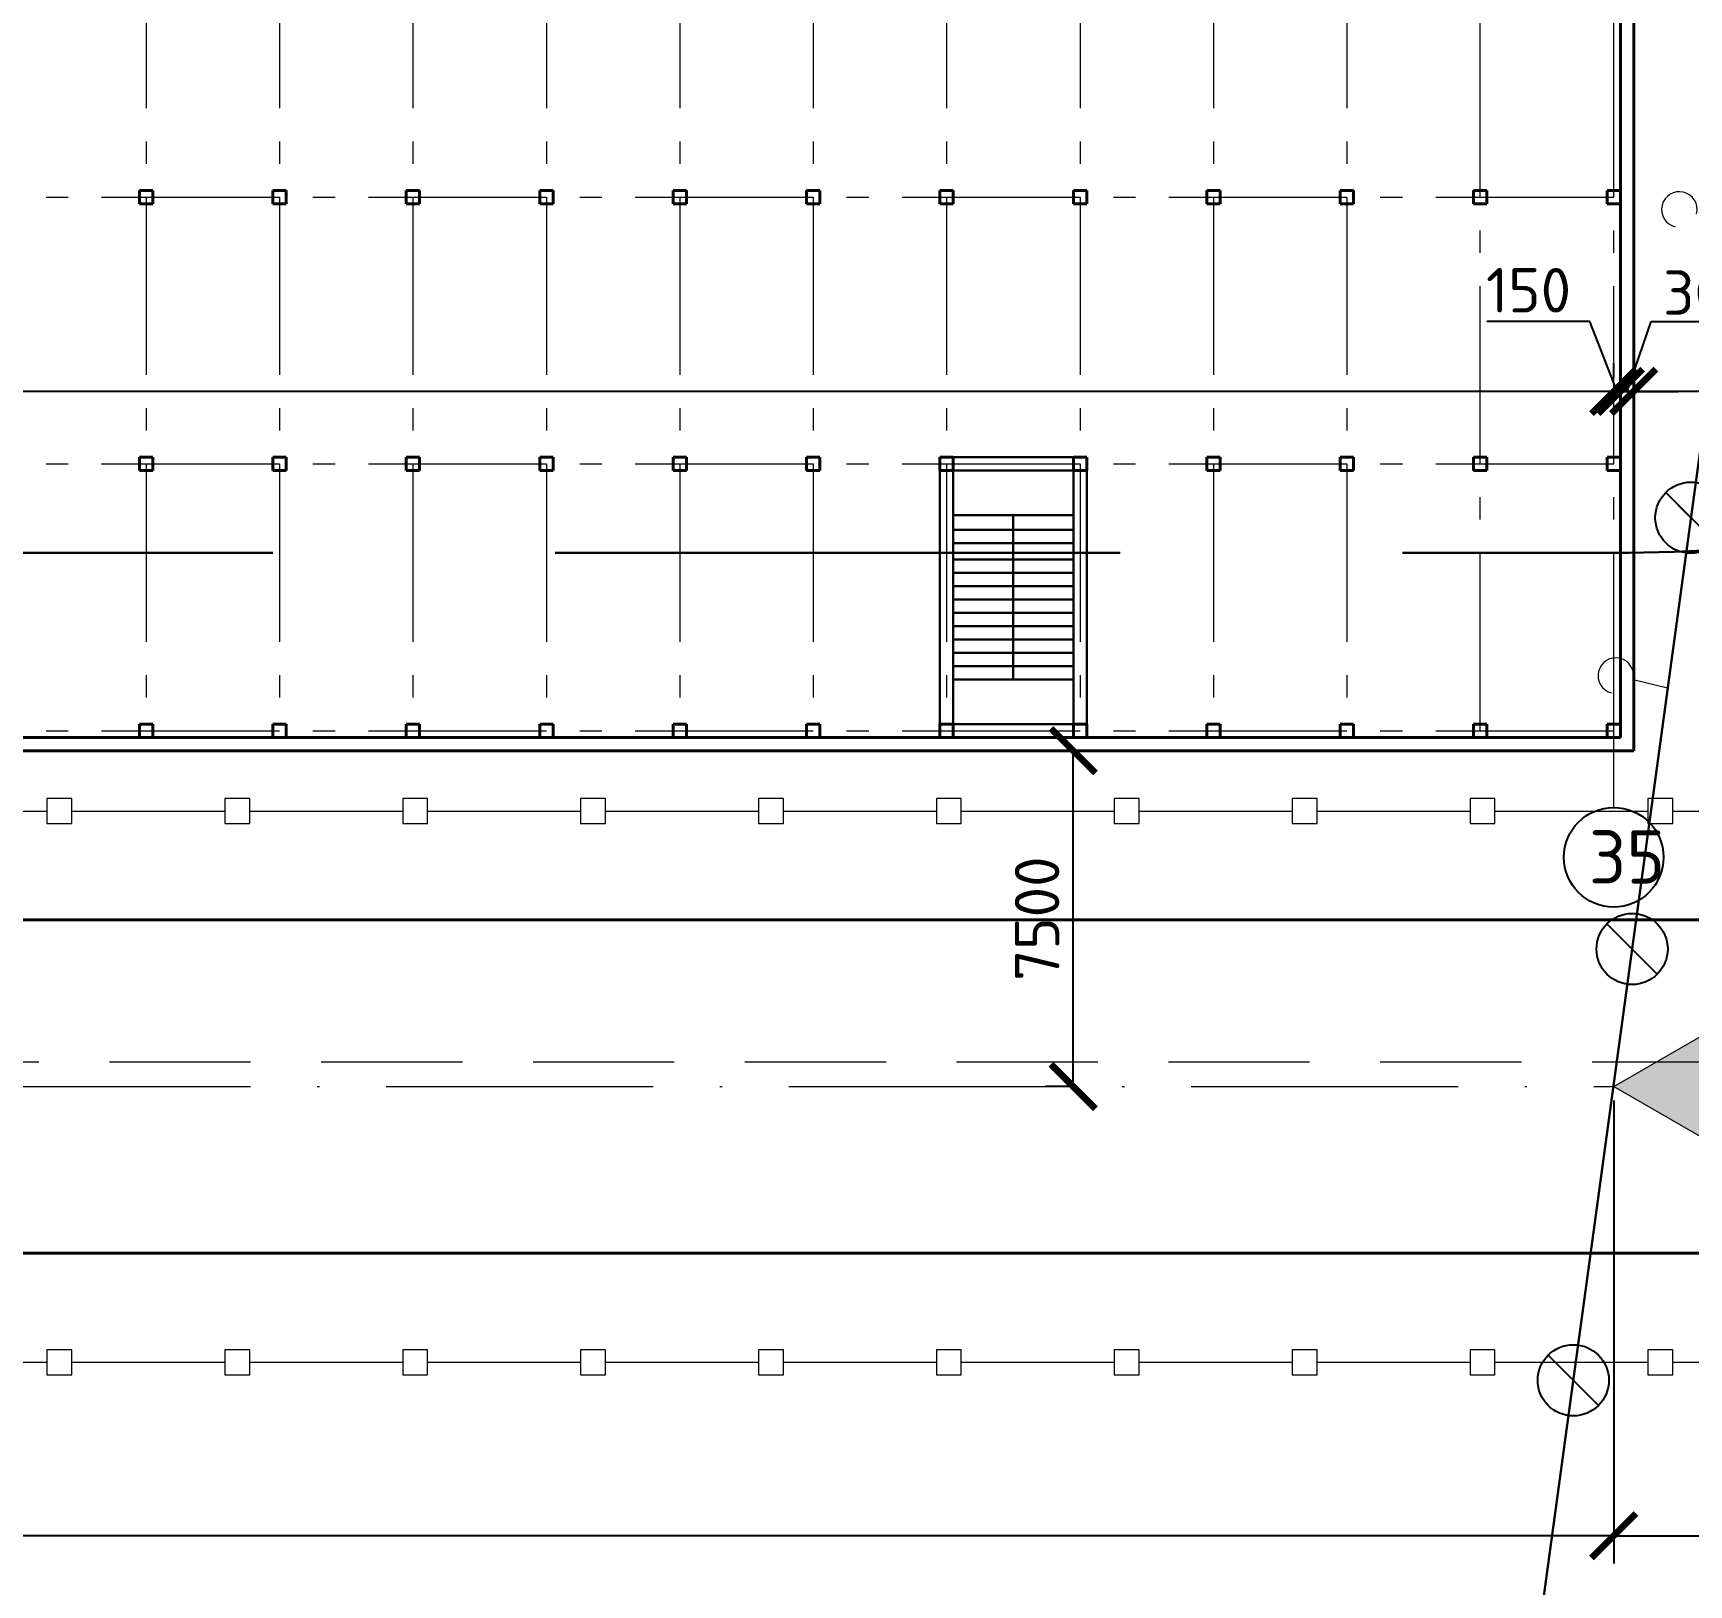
# Model space of a CAD drawing. Header units: millimetres. Extents: x -782 to 10910, y 3841 to 9763.
# Drawn here: x 2303.4 to 2377.9, y 8355 to 8424.8 of the extents above; entities that cross this region are included whole.
import ezdxf

# ---------------------------------------------------------------- set-up
doc = ezdxf.new("R2010")
doc.units = ezdxf.units.MM
for name, pattern in [('ACAD_ISO10W100', [18, 12, -3, 0, -3]), ('GOST2.303 6', [12, 8, -1.5, 1, -1.5]), ('штриховая2', [9.525, 6.35, -3.175])]:
    doc.linetypes.add(name, pattern=pattern)
doc.layers.add('1', color=7, linetype='Continuous')
doc.layers.add('Оbводка', color=1, linetype='Continuous', lineweight=90)
doc.styles.add('2.5', font='isocpeur.ttf', dxfattribs={"height": 2})
doc.styles.add('Isocpeur', font='isocpeur.ttf')
doc.dimstyles.new('М500 стройгенп', dxfattribs={"dimtxt": 2, "dimasz": 2, "dimexe": 1.25, "dimexo": 0.625, "dimtad": 1, "dimlfac": 500, "dimtxsty": '2.5', "dimblk": 'ARCHTICK', "dimcen": 2.5, "dimadec": 0, "dimazin": 0, "dimtfac": 1, "dimtmove": 0, "dimatfit": 3, "dimfxl": 1, "dimarcsym": 0})
pattern_1 = [(50, (2763.4176, 3860.6352), (4.5546167, -0.398477), [0.47625, -5.23875]), (355, (2763.4176, 3860.635), (-0.8810855, 4.776421), [0.381, -4.1910146]), (100.45144, (2763.797, 3860.602), (3.673531, 4.377944), [0.40475, -4.452256]), (46.1842, (2763.4176, 3861.905), (6.776976, -1.051058), [0.714375, -7.858125]), (96.63556, (2763.982, 3861.8176), (5.935103, 6.185653), [0.607126, -6.67839]), (351.18415, (2763.4176, 3861.905), (5.935103, 6.185653), [0.571499, -6.286493]), (21, (2764.0526, 3861.5877), (3.7903598, -2.55663), [0.47625, -5.23875]), (326, (2764.0526, 3861.5877), (1.5450507, 4.604699), [0.381, -4.191]), (71.45144, (2764.3684, 3861.3747), (5.3354105, 2.0480692), [0.40475, -4.4522484]), (37.5, (2763.4176, 3860.6352), (0.0772151, 2.11387597), [0, -4.1402, 0, -4.2545, 0, -4.206875]), (7.5, (2763.4176, 3860.6352), (1.6704916, 2.5045144), [0, -2.4257, 0, -4.04495, 0, -1.603375]), (327.5, (2762.0015, 3860.6352), (3.3897649, -0.1432186), [0, -1.5875, 0, -4.953, 0, -6.57225]), (317.5, (2761.3665, 3860.6352), (3.7032295, 0.6356623), [0, -2.06375, 0, -3.2893, 0, -4.66725])]

# ---------------------------------------------------------------- blocks, each defined once
blk = doc.blocks.new('_ArchTick')
at = {"color": 0, "linetype": 'ByBlock', "const_width": 0.15}
blk.add_lwpolyline([(-0.5, -0.5), (0.5, 0.5)], dxfattribs=at)
blk = doc.blocks.new('*D775')
at = {"color": 0, "lineweight": -2, "transparency": 16777216}
for p, q in [((2375.371, 8409.329), (2375.371, 8409.954)), ((2389.371, 8409.329), (2389.371, 8409.954)), ((2389.371, 8408.704), (2375.371, 8408.704))]:
    blk.add_line(p, q, dxfattribs=at)
at = {"layer": 'Defpoints', "color": 0, "lineweight": -3, "transparency": 16777216}
for p in [(2375.371, 8408.704), (2375.371, 8408.704), (2389.371, 8408.704)]:
    blk.add_point(p, dxfattribs=at)
at = {"color": 0, "lineweight": -2, "transparency": 16777216, "xscale": 2, "yscale": 2, "zscale": 2, "rotation": 180}
blk.add_blockref('_ArchTick', (2375.371, 8408.704), dxfattribs=at)
at = {"color": 0, "lineweight": -2, "transparency": 16777216, "xscale": 2, "yscale": 2, "zscale": 2}
blk.add_blockref('_ArchTick', (2389.371, 8408.704), dxfattribs=at)
at = {"color": 0, "lineweight": 20, "transparency": 16777216, "insert": (2382.371, 8410.329), "char_height": 2, "attachment_point": 5, "style": '2.5'}
blk.add_mtext('7000', dxfattribs=at)
blk = doc.blocks.new('*D776')
at = {"color": 0, "lineweight": -2, "transparency": 16777216}
for p, q in [((2174.471, 8409.329), (2174.471, 8409.954)), ((2374.471, 8409.329), (2374.471, 8409.954)), ((2374.471, 8408.704), (2174.471, 8408.704))]:
    blk.add_line(p, q, dxfattribs=at)
at = {"layer": 'Defpoints', "color": 0, "lineweight": -3, "transparency": 16777216}
for p in [(2174.471, 8408.704), (2174.471, 8408.704), (2374.471, 8408.704)]:
    blk.add_point(p, dxfattribs=at)
at = {"color": 0, "lineweight": -2, "transparency": 16777216, "xscale": 2, "yscale": 2, "zscale": 2, "rotation": 180}
blk.add_blockref('_ArchTick', (2174.471, 8408.704), dxfattribs=at)
at = {"color": 0, "lineweight": -2, "transparency": 16777216, "xscale": 2, "yscale": 2, "zscale": 2}
blk.add_blockref('_ArchTick', (2374.471, 8408.704), dxfattribs=at)
at = {"color": 0, "lineweight": 20, "transparency": 16777216, "insert": (2274.471, 8410.329), "char_height": 2, "attachment_point": 5, "style": '2.5'}
blk.add_mtext('100000', dxfattribs=at)
blk = doc.blocks.new('*D765')
at = {"color": 0, "lineweight": -2, "transparency": 16777216}
for p, q in [((2374.471, 8376.818), (2374.471, 8355.992)), ((2387.471, 8369.318), (2387.471, 8355.992)), ((2374.471, 8357.242), (2387.471, 8357.242))]:
    blk.add_line(p, q, dxfattribs=at)
at = {"layer": 'Defpoints', "color": 0, "lineweight": -3, "transparency": 16777216}
for p in [(2374.471, 8377.443), (2387.471, 8369.943), (2387.471, 8357.242)]:
    blk.add_point(p, dxfattribs=at)
at = {"color": 0, "lineweight": -2, "transparency": 16777216, "xscale": 2, "yscale": 2, "zscale": 2, "rotation": 180}
blk.add_blockref('_ArchTick', (2374.471, 8357.242), dxfattribs=at)
at = {"color": 0, "lineweight": -2, "transparency": 16777216, "xscale": 2, "yscale": 2, "zscale": 2}
blk.add_blockref('_ArchTick', (2387.471, 8357.242), dxfattribs=at)
at = {"color": 0, "lineweight": 20, "transparency": 16777216, "insert": (2380.971, 8358.867), "char_height": 2, "attachment_point": 5, "style": '2.5'}
blk.add_mtext('6050', dxfattribs=at)
blk = doc.blocks.new('*D768')
at = {"color": 0, "lineweight": -2, "transparency": 16777216}
for p, q in [((2350.08, 8392.543), (2348.915, 8392.543)), ((2350.165, 8377.443), (2350.165, 8392.543)), ((2350.08, 8377.443), (2348.915, 8377.443))]:
    blk.add_line(p, q, dxfattribs=at)
at = {"layer": 'Defpoints', "color": 0, "lineweight": -3, "transparency": 16777216}
for p in [(2350.165, 8392.543), (2350.705, 8392.543), (2350.705, 8377.443)]:
    blk.add_point(p, dxfattribs=at)
at = {"color": 0, "lineweight": -2, "transparency": 16777216, "xscale": 2, "yscale": 2, "zscale": 2}
for p, rotation in [((2350.165, 8392.543), 90), ((2350.165, 8377.443), 270)]:
    blk.add_blockref('_ArchTick', p, dxfattribs=dict(at, rotation=rotation))
at = {"color": 0, "lineweight": 20, "transparency": 16777216, "insert": (2348.54, 8384.993), "char_height": 2, "attachment_point": 5, "rotation": 90, "style": '2.5'}
blk.add_mtext('7500', dxfattribs=at)
blk = doc.blocks.new('*D850')
at = {"color": 0, "lineweight": -2, "transparency": 16777216}
for p, q in [((2174.471, 8376.818), (2174.471, 8355.992)), ((2374.471, 8376.818), (2374.471, 8355.992)), ((2374.471, 8357.242), (2174.471, 8357.242))]:
    blk.add_line(p, q, dxfattribs=at)
at = {"layer": 'Defpoints', "color": 0, "lineweight": -3, "transparency": 16777216}
for p in [(2174.471, 8377.443), (2374.471, 8377.443), (2174.471, 8357.242)]:
    blk.add_point(p, dxfattribs=at)
at = {"color": 0, "lineweight": -2, "transparency": 16777216, "xscale": 2, "yscale": 2, "zscale": 2, "rotation": 180}
blk.add_blockref('_ArchTick', (2174.471, 8357.242), dxfattribs=at)
at = {"color": 0, "lineweight": -2, "transparency": 16777216, "xscale": 2, "yscale": 2, "zscale": 2}
blk.add_blockref('_ArchTick', (2374.471, 8357.242), dxfattribs=at)
at = {"color": 0, "lineweight": 25, "transparency": 16777216, "insert": (2274.471, 8358.867), "char_height": 2, "attachment_point": 5, "style": '2.5'}
blk.add_mtext('100900', dxfattribs=at)
blk = doc.blocks.new('*D851')
at = {"color": 0, "lineweight": -2, "transparency": 16777216}
for p, q in [((2374.471, 8409.318), (2374.471, 8409.954)), ((2374.771, 8409.318), (2374.771, 8409.954)), ((2374.471, 8408.704), (2372.471, 8408.704)), ((2374.771, 8408.704), (2374.471, 8408.704)), ((2374.771, 8408.704), (2376.771, 8408.704))]:
    blk.add_line(p, q, dxfattribs=at)
at = {"layer": 'Defpoints', "color": 0, "lineweight": -3, "transparency": 16777216}
for p in [(2374.471, 8408.704), (2374.471, 8408.693), (2374.771, 8408.693)]:
    blk.add_point(p, dxfattribs=at)
at = {"color": 0, "lineweight": -2, "transparency": 16777216, "xscale": 2, "yscale": 2, "zscale": 2}
blk.add_blockref('_ArchTick', (2374.471, 8408.704), dxfattribs=at)
at = {"color": 0, "lineweight": -2, "transparency": 16777216, "xscale": 2, "yscale": 2, "zscale": 2, "rotation": 180}
blk.add_blockref('_ArchTick', (2374.771, 8408.704), dxfattribs=at)
at = {"color": 0, "lineweight": 25, "transparency": 16777216, "insert": (2370.641, 8413.252), "char_height": 2, "attachment_point": 5, "style": '2.5'}
blk.add_mtext('150', dxfattribs=at)
blk = doc.blocks.new('*D754')
at = {"color": 0, "lineweight": -2, "transparency": 16777216}
for p, q in [((2374.771, 8409.318), (2374.771, 8409.954)), ((2375.367, 8409.324), (2375.367, 8409.954)), ((2374.771, 8408.704), (2372.771, 8408.704)), ((2375.367, 8408.704), (2374.771, 8408.704)), ((2375.367, 8408.704), (2377.367, 8408.704))]:
    blk.add_line(p, q, dxfattribs=at)
at = {"layer": 'Defpoints', "color": 0, "lineweight": -3, "transparency": 16777216}
for p in [(2374.771, 8408.704), (2374.771, 8408.693), (2375.367, 8408.699)]:
    blk.add_point(p, dxfattribs=at)
at = {"color": 0, "lineweight": -2, "transparency": 16777216, "xscale": 2, "yscale": 2, "zscale": 2}
blk.add_blockref('_ArchTick', (2374.771, 8408.704), dxfattribs=at)
at = {"color": 0, "lineweight": -2, "transparency": 16777216, "xscale": 2, "yscale": 2, "zscale": 2, "rotation": 180}
blk.add_blockref('_ArchTick', (2375.367, 8408.704), dxfattribs=at)
at = {"color": 0, "lineweight": 25, "transparency": 16777216, "insert": (2378.766, 8413.148), "char_height": 2, "attachment_point": 5, "style": '2.5'}
blk.add_mtext('300', dxfattribs=at)
blk = doc.blocks.new('*D757')
at = {"color": 0, "lineweight": -2, "transparency": 16777216}
for p, q in [((2157.471, 8369.318), (2157.471, 8352.208)), ((2391.471, 8369.318), (2391.471, 8352.208)), ((2391.471, 8353.458), (2157.471, 8353.458))]:
    blk.add_line(p, q, dxfattribs=at)
at = {"layer": 'Defpoints', "color": 0, "lineweight": -3, "transparency": 16777216}
for p in [(2157.471, 8369.943), (2391.471, 8369.943), (2157.471, 8353.458)]:
    blk.add_point(p, dxfattribs=at)
at = {"color": 0, "lineweight": -2, "transparency": 16777216, "xscale": 2, "yscale": 2, "zscale": 2, "rotation": 180}
blk.add_blockref('_ArchTick', (2157.471, 8353.458), dxfattribs=at)
at = {"color": 0, "lineweight": -2, "transparency": 16777216, "xscale": 2, "yscale": 2, "zscale": 2}
blk.add_blockref('_ArchTick', (2391.471, 8353.458), dxfattribs=at)
at = {"color": 0, "lineweight": 25, "transparency": 16777216, "insert": (2274.471, 8355.083), "char_height": 2, "attachment_point": 5, "style": '2.5'}
blk.add_mtext('117000', dxfattribs=at)

msp = doc.modelspace()

# ---------------------------------------------------------------- hatches: boundary and pattern name
at = {"lineweight": 25}
h = msp.add_hatch(dxfattribs=at)
h.set_pattern_fill('ANSI31', color=256)
h.set_pattern_definition([(45, (2763.4176, 3860.6352), (-2.245064, 2.245064), [])])
h.paths.add_polyline_path([(2395.225894, 8324.442641), (2389.689209, 8324.442641), (2389.689209, 8317.442641), (2394.268934, 8317.442641)])
h.paths.add_polyline_path([(2367.578799, 8327.027965), (2367.89225, 8329.326446, -0.033531004), (2365.471452, 8331.442641), (2183.471452, 8331.442641, -0.033546474), (2181.049474, 8329.325546), (2181.363583, 8327.027894, -0.454591532), (2183.180298, 8325.442641), (2365.762606, 8325.442641, -0.454492205)])
h.paths.add_polyline_path([(2393.668887, 8545.688801), (2392.589411, 8545.7961, -0.097320235), (2384.41866, 8541.449212), (2154.673974, 8541.442676), (2153.578788, 8533.431577, -0.071737884), (2160.355396, 8534.442361), (2166.500889, 8534.472079, -0.164269753), (2181.049474, 8529.559736), (2181.363583, 8531.857389, -0.374956444), (2179.980303, 8533.442641, -1), (2183.180298, 8533.442641), (2365.762606, 8533.442641, -1), (2368.9626, 8533.442641, -0.381458001), (2367.5432, 8531.852869), (2367.861169, 8529.505667, -0.164703998), (2382.442014, 8534.442641), (2395.192371, 8534.442641)])
h.paths.add_polyline_path([(2159.720896, 8535.5702, -1), (2160.040895, 8535.5702, -1)], flags=16)
h.paths.add_polyline_path([(2367.5432, 8531.852869, -0.447745786), (2365.762606, 8533.442641), (2183.180298, 8533.442641, -0.454591532), (2181.363583, 8531.857389), (2181.049474, 8529.559736, -0.033546474), (2183.471452, 8527.442641), (2365.501372, 8527.443071, -0.032682346), (2367.861169, 8529.505667)])
h.paths.add_polyline_path([(2295.346246, 8532.845041), (2295.346246, 8539.445041), (2290.546246, 8539.445041), (2290.546246, 8532.845041)], flags=24)
h.paths.add_polyline_path([(2295.346246, 8525.496539), (2295.346246, 8532.096539), (2290.546246, 8532.096539), (2290.546246, 8525.496539)], flags=9)
h.paths.add_polyline_path([(2195.408605, 8525.767641), (2201.608605, 8525.767641), (2201.608605, 8530.567641), (2195.408605, 8530.567641)], flags=9)
at = {"lineweight": 20}
h = msp.add_hatch(dxfattribs=at)
h.set_pattern_fill('AR-CONC', color=256, scale=0.025)
h.set_pattern_definition(pattern_1)
h.paths.add_polyline_path([(2447.064089, 8324.442641), (2395.225894, 8324.442641), (2394.268934, 8317.442641), (2447.064089, 8317.442641)])
edge = h.paths.add_edge_path()
edge.add_line((2395.225894, 8324.442641), (2376.380411, 8324.442641))
edge.add_arc((2376.380411, 8336.443027), 12.000386, 223.86662461, 270, ccw=False)
edge.add_line((2367.728674, 8328.126976), (2367.578799, 8327.027965))
edge.add_arc((2367.362603, 8325.442641), 1.599997, 0, 82.23429528, ccw=False)
edge.add_arc((2367.362603, 8325.442641), 1.599997, -180, 0, ccw=False)
edge.add_line((2365.762606, 8325.442641), (2183.180298, 8325.442641))
edge.add_arc((2181.5803, 8325.442641), 1.599997, -180, 0, ccw=False)
edge.add_arc((2181.5803, 8325.442641), 1.599997, 97.78457087, 180, ccw=False)
edge.add_line((2181.363583, 8327.027894), (2181.213441, 8328.126156))
edge.add_arc((2172.562492, 8336.443027), 12.000386, 270, 316.12794469, ccw=False)
edge.add_line((2172.562492, 8324.442641), (2153.717009, 8324.442641))
edge.add_line((2153.717009, 8324.442641), (2154.673969, 8317.442641))
edge.add_line((2154.673969, 8317.442641), (2394.268934, 8317.442641))
edge.add_line((2394.268934, 8317.442641), (2395.225894, 8324.442641))
edge = h.paths.add_edge_path()
edge.add_arc((2376.380411, 8336.443027), 12.000386, 204.62550124, 223.86662461, ccw=False)
edge.add_line((2365.471452, 8331.442641), (2272.723702, 8331.442641))
edge.add_arc((2271.58981, 8331.83543), 1.199998, 199.10645728, 340.89354272, ccw=False)
edge.add_line((2270.455917, 8331.442641), (2183.471452, 8331.442641))
edge.add_arc((2172.562492, 8336.443027), 12.000386, 316.12794469, 335.37449876, ccw=False)
edge.add_line((2181.213441, 8328.126156), (2181.363583, 8327.027894))
edge.add_arc((2181.5803, 8325.442641), 1.599997, 0, 97.78457087, ccw=False)
edge.add_line((2183.180298, 8325.442641), (2365.762606, 8325.442641))
edge.add_arc((2367.362603, 8325.442641), 1.599997, 82.23429528, 180, ccw=False)
edge.add_line((2367.578799, 8327.027965), (2367.728674, 8328.126976))
edge = h.paths.add_edge_path()
edge.add_line((2394.244102, 8541.442641), (2154.673969, 8541.442641))
edge.add_line((2154.673969, 8541.442641), (2153.717009, 8534.442641))
edge.add_line((2153.717009, 8534.442641), (2172.562492, 8534.442641))
edge.add_arc((2172.562492, 8522.442255), 12.000386, 43.87205531, 90, ccw=False)
edge.add_line((2181.213441, 8530.759127), (2181.363583, 8531.857389))
edge.add_arc((2181.5803, 8533.442641), 1.599997, 180, 262.21542913, ccw=False)
edge.add_arc((2181.5803, 8533.442641), 1.599997, 0, 180, ccw=False)
edge.add_line((2183.180298, 8533.442641), (2365.762606, 8533.442641))
edge.add_arc((2367.362603, 8533.442641), 1.599997, 0, 180, ccw=False)
edge.add_arc((2367.362603, 8533.442641), 1.599997, -83.51900907, 0, ccw=False)
edge.add_line((2367.5432, 8531.852869), (2367.861169, 8529.505667))
edge.add_arc((2427.302929, 8436.751859), 110.1662, 117.53133097, 122.65399107, ccw=False)
edge.add_line((2376.380411, 8534.442641), (2395.192371, 8534.442641))
edge.add_line((2395.192371, 8534.442641), (2394.244102, 8541.442641))
edge = h.paths.add_edge_path()
edge.add_line((2154.673969, 8541.442641), (2145.423074, 8541.442641))
edge.add_line((2145.423074, 8541.442641), (2145.427188, 8534.050072))
edge.add_arc((2148.471452, 8522.442641), 12, 90, 104.69589657, ccw=False)
edge.add_line((2148.471452, 8534.442641), (2153.717009, 8534.442641))
edge.add_line((2153.717009, 8534.442641), (2154.673969, 8541.442641))
edge = h.paths.add_edge_path()
edge.add_line((2367.861169, 8529.505667), (2367.5432, 8531.852869))
edge.add_arc((2367.362603, 8533.442641), 1.599997, 180, 276.48099093, ccw=False)
edge.add_line((2365.762606, 8533.442641), (2183.180298, 8533.442641))
edge.add_arc((2181.5803, 8533.442641), 1.599997, -97.78457087, 0, ccw=False)
edge.add_line((2181.363583, 8531.857389), (2181.213441, 8530.759127))
edge.add_arc((2172.562492, 8522.442255), 12.000386, 24.62550124, 43.87205531, ccw=False)
edge.add_line((2183.471452, 8527.442641), (2268.081321, 8527.442641))
edge.add_arc((2268.667298, 8526.395442), 1.199998, 60.7700888, 119.2299112, ccw=False)
edge.add_line((2269.253276, 8527.442641), (2365.471452, 8527.442641))
edge.add_arc((2367.611719, 8527.379035), 2.141212, 83.30987815, 178.29773268, ccw=False)
h.paths.add_polyline_path([(2269.419992, 8526.727406), (2272.659986, 8526.727406), (2272.659986, 8527.442641), (2269.419992, 8527.442641)])
h.paths.add_polyline_path([(2395.192371, 8534.442641), (2447.064089, 8534.442641), (2447.064089, 8541.442641), (2394.244102, 8541.442641)])
edge = h.paths.add_edge_path()
edge.add_arc((2153.471452, 8517.442641), 24, 109.59180627, 180)
edge.add_line((2129.471452, 8517.442641), (2129.471452, 8341.442641))
edge.add_arc((2153.471452, 8341.442641), 24, 180, 270)
edge.add_line((2153.471452, 8317.442641), (2154.673969, 8317.442641))
edge.add_line((2154.673969, 8317.442641), (2153.717009, 8324.442641))
edge.add_line((2153.717009, 8324.442641), (2148.471452, 8324.442641))
edge.add_arc((2125.500889, 8313.472079), 25.455844, 25.52877937, 64.47122063)
edge.add_line((2136.471452, 8336.442641), (2136.471452, 8522.442641))
edge.add_arc((2148.471452, 8522.442641), 12, 104.69589657, 180, ccw=False)
edge.add_line((2145.427188, 8534.050072), (2145.423847, 8540.053171))
at = {"lineweight": 25}
h = msp.add_hatch(dxfattribs=at)
h.set_pattern_fill('AR-CONC', color=256, scale=0.025)
h.set_pattern_definition(pattern_1)
h.paths.add_polyline_path([(2179.980303, 8325.442641, -0.374956444), (2181.363583, 8327.027894), (2181.213441, 8328.126156, -0.204033738), (2172.562492, 8324.442641), (2160.471452, 8324.442641, -0.072953131), (2153.578788, 8325.453705), (2154.673969, 8317.442641), (2388.189209, 8317.442641), (2388.189209, 8324.442641), (2376.380411, 8324.442641, -0.077886135), (2372.709113, 8325.018018), (2368.957578, 8325.315967, -0.96113778), (2365.762606, 8325.442641), (2183.180298, 8325.442641, -1)])
h.paths.add_polyline_path([(2129.902842, 8409.508791), (2136.502842, 8409.508791), (2136.502842, 8414.308791), (2129.902842, 8414.308791)], flags=24)
h.paths.add_polyline_path([(2131.396452, 8340.341351), (2137.996452, 8340.341351), (2137.996452, 8345.141351), (2131.396452, 8345.141351)], flags=24)
h.paths.add_polyline_path([(2129.28449, 8461.47917), (2132.974484, 8461.47917), (2132.974484, 8465.799163), (2129.28449, 8465.799163)], flags=9)
h.paths.add_polyline_path([(2295.346246, 8318.540241), (2295.346246, 8325.140241), (2290.546246, 8325.140241), (2290.546246, 8318.540241)], flags=24)
edge = h.paths.add_edge_path()
edge.add_arc((2153.471452, 8517.442641), 24, 109.59160183, 180)
edge.add_line((2129.471452, 8517.442641), (2129.471452, 8341.442641))
edge.add_arc((2153.471452, 8341.442641), 24, 180, 270)
edge.add_line((2153.471452, 8317.442641), (2154.673969, 8317.442641))
edge.add_line((2154.673969, 8317.442641), (2153.717009, 8324.442641))
edge.add_line((2153.717009, 8324.442641), (2153.578788, 8325.453705))
edge.add_arc((2160.471452, 8348.442641), 24, 180, 253.30994122, ccw=False)
edge.add_line((2136.471452, 8348.442641), (2136.471452, 8522.442641))
edge.add_arc((2148.471452, 8522.442641), 12, 104.69537151, 180, ccw=False)
edge.add_line((2145.427294, 8534.0501), (2145.423928, 8540.0532))
at = {"lineweight": 20}
h = msp.add_hatch(dxfattribs=at)
h.set_pattern_fill('ANSI31', color=256, angle=90)
h.set_pattern_definition([(135, (-61.2235, 5234.4324), (-2.245064, -2.245064), [])])
h.paths.add_polyline_path([(2183.471452, 8331.442641, -0.084176912), (2181.213441, 8328.126156), (2181.363583, 8327.027894, -0.454591532), (2183.180298, 8325.442641), (2365.762606, 8325.442641, -0.454492205), (2367.578799, 8327.027965), (2367.728674, 8328.126976, -0.084153049), (2365.471452, 8331.442641), (2272.723702, 8331.442641, -0.71189231), (2270.455917, 8331.442641)])
h.paths.add_polyline_path([(2183.180298, 8533.442641, -0.454591532), (2181.363583, 8531.857389), (2181.213441, 8530.759127, -0.084176912), (2183.471452, 8527.442641), (2268.081321, 8527.442641, -0.260759243), (2269.253276, 8527.442641), (2365.471452, 8527.442641, -0.083164554), (2367.696088, 8530.724272), (2367.5432, 8531.852869, -0.447745786), (2365.762606, 8533.442641)])
h.paths.add_polyline_path([(2269.422375, 8526.787795), (2274.822375, 8526.787795), (2274.822375, 8531.587795), (2269.422375, 8531.587795)], flags=9)
h.paths.add_polyline_path([(2403.127026, 8526.141709), (2408.127026, 8526.141709), (2408.127026, 8530.941709), (2403.127026, 8530.941709)], flags=9)
h = msp.add_hatch(color=256, dxfattribs=at)
h.dxf.hatch_style = 1
h.paths.add_polyline_path([(2387.471453, 8378.542641), (2376.378118, 8378.542641), (2374.471452, 8377.442641), (2387.471453, 8369.942641)])
h.paths.add_polyline_path([(2387.471453, 8384.942641), (2376.378118, 8378.542641), (2387.471453, 8378.542641)])
h.paths.add_polyline_path([(2172.549531, 8377.19577), (2172.254139, 8377.355183), (2172.816576, 8378.397377), (2172.564785, 8378.542641), (2161.47145, 8378.542641), (2161.47145, 8369.942641), (2171.874077, 8375.944156)])
h.paths.add_polyline_path([(2161.47145, 8384.942641), (2161.47145, 8378.542641), (2172.564785, 8378.542641)])
h.paths.add_polyline_path([(2172.564785, 8480.342641), (2161.47145, 8480.342641), (2161.47145, 8473.942641)])
h.paths.add_polyline_path([(2161.47145, 8488.942641), (2161.47145, 8480.342641), (2172.564785, 8480.342641), (2174.471452, 8481.442641)])
h.paths.add_polyline_path([(2387.471453, 8480.342641), (2376.378118, 8480.342641), (2387.471453, 8473.942641)])
h.paths.add_polyline_path([(2387.471453, 8488.942641), (2376.230943, 8482.457732), (2376.164663, 8482.17853), (2376.491248, 8482.101002), (2376.110485, 8480.497045), (2376.378118, 8480.342641), (2387.471453, 8480.342641)])

# ---------------------------------------------------------------- linework, layer by layer
at = {"linetype": 'GOST2.303 6', "lineweight": 20}
for p, q in [((2308.471452, 8465.442641), (2308.471452, 8393.442641)), ((2314.471452, 8465.442641), (2314.471452, 8393.442641)), ((2320.471452, 8465.442641), (2320.471452, 8393.442641)), ((2326.471452, 8465.442641), (2326.471452, 8393.442641)), ((2332.471452, 8465.442641), (2332.471452, 8393.442641)), ((2338.471452, 8465.442641), (2338.471452, 8393.442641)), ((2344.471452, 8465.442641), (2344.471452, 8393.442641)), ((2350.471452, 8465.442641), (2350.471452, 8393.442641)), ((2356.471452, 8465.442641), (2356.471452, 8393.442641)), ((2362.471452, 8465.442641), (2362.471452, 8393.442641)), ((2368.471452, 8393.442641), (2368.471452, 8465.442641)), ((2374.471452, 8393.442641), (2374.471452, 8465.442641)), ((2174.471452, 8417.442641), (2374.471452, 8417.442641)), ((2174.471452, 8405.442641), (2374.471452, 8405.442641)), ((2374.471452, 8389.994452), (2374.471452, 8396.759602)), ((2174.471452, 8393.442641), (2374.471452, 8393.442641))]:
    msp.add_line(p, q, dxfattribs=at)
at = {"lineweight": 40}
for p, q in [((2374.771452, 8393.142641), (2374.771452, 8465.742641)), ((2375.371452, 8392.542641), (2375.371452, 8465.742641)), ((2308.771452, 8417.742641), (2308.171452, 8417.742641)), ((2308.171452, 8417.742641), (2308.171452, 8417.142641)), ((2308.771452, 8417.142641), (2308.771452, 8417.742641)), ((2314.771452, 8417.742641), (2314.171452, 8417.742641)), ((2314.171452, 8417.742641), (2314.171452, 8417.142641)), ((2314.771452, 8417.142641), (2314.771452, 8417.742641)), ((2320.771452, 8417.742641), (2320.171452, 8417.742641)), ((2320.171452, 8417.742641), (2320.171452, 8417.142641)), ((2320.771452, 8417.142641), (2320.771452, 8417.742641)), ((2326.771452, 8417.742641), (2326.171452, 8417.742641)), ((2326.171452, 8417.742641), (2326.171452, 8417.142641)), ((2326.771452, 8417.142641), (2326.771452, 8417.742641)), ((2332.771452, 8417.742641), (2332.171452, 8417.742641)), ((2332.171452, 8417.742641), (2332.171452, 8417.142641)), ((2332.771452, 8417.142641), (2332.771452, 8417.742641)), ((2338.771452, 8417.742641), (2338.171452, 8417.742641)), ((2338.171452, 8417.742641), (2338.171452, 8417.142641)), ((2338.771452, 8417.142641), (2338.771452, 8417.742641)), ((2344.771452, 8417.742641), (2344.171452, 8417.742641)), ((2344.171452, 8417.742641), (2344.171452, 8417.142641)), ((2344.771452, 8417.142641), (2344.771452, 8417.742641)), ((2350.771452, 8417.742641), (2350.171452, 8417.742641)), ((2350.171452, 8417.742641), (2350.171452, 8417.142641)), ((2350.771452, 8417.142641), (2350.771452, 8417.742641)), ((2356.771452, 8417.742641), (2356.171452, 8417.742641)), ((2356.171452, 8417.742641), (2356.171452, 8417.142641)), ((2356.771452, 8417.142641), (2356.771452, 8417.742641)), ((2362.771452, 8417.742641), (2362.171452, 8417.742641)), ((2362.171452, 8417.742641), (2362.171452, 8417.142641)), ((2362.771452, 8417.142641), (2362.771452, 8417.742641)), ((2368.771452, 8417.742641), (2368.171452, 8417.742641)), ((2368.171452, 8417.742641), (2368.171452, 8417.142641)), ((2368.771452, 8417.142641), (2368.771452, 8417.742641)), ((2374.771452, 8417.742641), (2374.171452, 8417.742641)), ((2374.171452, 8417.742641), (2374.171452, 8417.142641)), ((2374.771452, 8417.142641), (2374.771452, 8417.742641)), ((2308.171452, 8417.142641), (2308.771452, 8417.142641)), ((2314.171452, 8417.142641), (2314.771452, 8417.142641)), ((2320.171452, 8417.142641), (2320.771452, 8417.142641)), ((2326.171452, 8417.142641), (2326.771452, 8417.142641)), ((2332.171452, 8417.142641), (2332.771452, 8417.142641)), ((2338.171452, 8417.142641), (2338.771452, 8417.142641)), ((2344.171452, 8417.142641), (2344.771452, 8417.142641)), ((2350.171452, 8417.142641), (2350.771452, 8417.142641)), ((2356.171452, 8417.142641), (2356.771452, 8417.142641)), ((2362.171452, 8417.142641), (2362.771452, 8417.142641)), ((2368.171452, 8417.142641), (2368.771452, 8417.142641)), ((2374.171452, 8417.142641), (2374.771452, 8417.142641)), ((2308.771452, 8405.742641), (2308.171452, 8405.742641)), ((2308.171452, 8405.742641), (2308.171452, 8405.142641)), ((2308.171452, 8405.142641), (2308.771452, 8405.142641)), ((2308.771452, 8405.142641), (2308.771452, 8405.742641)), ((2314.771452, 8405.742641), (2314.171452, 8405.742641)), ((2314.171452, 8405.742641), (2314.171452, 8405.142641)), ((2314.171452, 8405.142641), (2314.771452, 8405.142641)), ((2314.771452, 8405.142641), (2314.771452, 8405.742641)), ((2320.771452, 8405.742641), (2320.171452, 8405.742641)), ((2320.171452, 8405.742641), (2320.171452, 8405.142641)), ((2320.171452, 8405.142641), (2320.771452, 8405.142641)), ((2320.771452, 8405.142641), (2320.771452, 8405.742641)), ((2326.771452, 8405.742641), (2326.171452, 8405.742641)), ((2326.171452, 8405.742641), (2326.171452, 8405.142641)), ((2326.171452, 8405.142641), (2326.771452, 8405.142641)), ((2326.771452, 8405.142641), (2326.771452, 8405.742641)), ((2332.771452, 8405.742641), (2332.171452, 8405.742641)), ((2332.171452, 8405.742641), (2332.171452, 8405.142641)), ((2332.171452, 8405.142641), (2332.771452, 8405.142641)), ((2332.771452, 8405.142641), (2332.771452, 8405.742641)), ((2338.771452, 8405.742641), (2338.171452, 8405.742641)), ((2338.171452, 8405.742641), (2338.171452, 8405.142641)), ((2338.171452, 8405.142641), (2338.771452, 8405.142641)), ((2338.771452, 8405.142641), (2338.771452, 8405.742641)), ((2344.771452, 8405.742641), (2344.171452, 8405.742641)), ((2344.171452, 8405.742641), (2344.171452, 8405.142641)), ((2344.171452, 8405.142641), (2344.771452, 8405.142641)), ((2344.771452, 8405.142641), (2344.771452, 8405.742641)), ((2350.771452, 8405.742641), (2350.171452, 8405.742641)), ((2350.171452, 8405.742641), (2350.171452, 8405.142641)), ((2350.171452, 8405.142641), (2350.771452, 8405.142641)), ((2350.771452, 8405.142641), (2350.771452, 8405.742641)), ((2356.771452, 8405.742641), (2356.171452, 8405.742641)), ((2356.171452, 8405.742641), (2356.171452, 8405.142641)), ((2356.171452, 8405.142641), (2356.771452, 8405.142641)), ((2356.771452, 8405.142641), (2356.771452, 8405.742641)), ((2362.771452, 8405.742641), (2362.171452, 8405.742641)), ((2362.171452, 8405.742641), (2362.171452, 8405.142641)), ((2362.171452, 8405.142641), (2362.771452, 8405.142641)), ((2362.771452, 8405.142641), (2362.771452, 8405.742641)), ((2368.771452, 8405.742641), (2368.171452, 8405.742641)), ((2368.171452, 8405.742641), (2368.171452, 8405.142641)), ((2368.171452, 8405.142641), (2368.771452, 8405.142641)), ((2368.771452, 8405.142641), (2368.771452, 8405.742641)), ((2374.771452, 8405.742641), (2374.171452, 8405.742641)), ((2374.171452, 8405.742641), (2374.171452, 8405.142641)), ((2374.171452, 8405.142641), (2374.771452, 8405.142641)), ((2374.771452, 8405.142641), (2374.771452, 8405.742641)), ((2308.771452, 8393.742641), (2308.171452, 8393.742641)), ((2308.171452, 8393.742641), (2308.171452, 8393.142641)), ((2308.771452, 8393.142641), (2308.771452, 8393.742641)), ((2314.771452, 8393.742641), (2314.171452, 8393.742641)), ((2314.171452, 8393.742641), (2314.171452, 8393.142641)), ((2314.771452, 8393.142641), (2314.771452, 8393.742641)), ((2320.771452, 8393.742641), (2320.171452, 8393.742641)), ((2320.171452, 8393.742641), (2320.171452, 8393.142641)), ((2320.771452, 8393.142641), (2320.771452, 8393.742641)), ((2326.771452, 8393.742641), (2326.171452, 8393.742641)), ((2326.171452, 8393.742641), (2326.171452, 8393.142641)), ((2326.771452, 8393.142641), (2326.771452, 8393.742641)), ((2332.771452, 8393.742641), (2332.171452, 8393.742641)), ((2332.171452, 8393.742641), (2332.171452, 8393.142641)), ((2332.771452, 8393.142641), (2332.771452, 8393.742641)), ((2338.771452, 8393.742641), (2338.171452, 8393.742641)), ((2338.171452, 8393.742641), (2338.171452, 8393.142641)), ((2338.771452, 8393.142641), (2338.771452, 8393.742641)), ((2344.771452, 8393.742641), (2344.171452, 8393.742641)), ((2344.171452, 8393.742641), (2344.171452, 8393.142641)), ((2344.771452, 8393.142641), (2344.771452, 8393.742641)), ((2350.771452, 8393.742641), (2350.171452, 8393.742641)), ((2350.171452, 8393.742641), (2350.171452, 8393.142641)), ((2350.771452, 8393.142641), (2350.771452, 8393.742641)), ((2356.771452, 8393.742641), (2356.171452, 8393.742641)), ((2356.171452, 8393.742641), (2356.171452, 8393.142641)), ((2356.771452, 8393.142641), (2356.771452, 8393.742641)), ((2362.771452, 8393.742641), (2362.171452, 8393.742641)), ((2362.171452, 8393.742641), (2362.171452, 8393.142641)), ((2362.771452, 8393.142641), (2362.771452, 8393.742641)), ((2368.771452, 8393.742641), (2368.171452, 8393.742641)), ((2368.171452, 8393.742641), (2368.171452, 8393.142641)), ((2368.771452, 8393.142641), (2368.771452, 8393.742641)), ((2374.771452, 8393.742641), (2374.171452, 8393.742641)), ((2374.171452, 8393.742641), (2374.171452, 8393.142641)), ((2374.771452, 8393.142641), (2374.771452, 8393.742641)), ((2173.571452, 8392.542641), (2374.771452, 8392.542641)), ((2174.171452, 8393.142641), (2374.771452, 8393.142641)), ((2308.171452, 8393.142641), (2308.771452, 8393.142641)), ((2314.171452, 8393.142641), (2314.771452, 8393.142641)), ((2320.171452, 8393.142641), (2320.771452, 8393.142641)), ((2326.171452, 8393.142641), (2326.771452, 8393.142641)), ((2332.171452, 8393.142641), (2332.771452, 8393.142641)), ((2338.171452, 8393.142641), (2338.771452, 8393.142641)), ((2344.171452, 8393.142641), (2344.771452, 8393.142641)), ((2350.171452, 8393.142641), (2350.771452, 8393.142641)), ((2356.171452, 8393.142641), (2356.771452, 8393.142641)), ((2362.171452, 8393.142641), (2362.771452, 8393.142641)), ((2368.171452, 8393.142641), (2368.771452, 8393.142641)), ((2374.171452, 8393.142641), (2374.771452, 8393.142641)), ((2374.771452, 8392.542641), (2375.371452, 8392.542641)), ((2374.471452, 8384.942641), (2174.471452, 8384.942641)), ((2374.471452, 8384.942641), (2391.471452, 8384.942641)), ((2174.471452, 8369.942641), (2374.471452, 8369.942641)), ((2374.471452, 8369.942641), (2391.471452, 8369.942641))]:
    msp.add_line(p, q, dxfattribs=at)
at = {"lineweight": 30}
for p, q in [((2367.362603, 8325.442641), (2381.480699, 8428.968076)), ((2344.171452, 8405.142641), (2344.171452, 8393.742641)), ((2344.771452, 8405.742641), (2350.171452, 8405.742641)), ((2344.771452, 8393.742641), (2344.771452, 8405.142641)), ((2344.771452, 8405.142641), (2344.771452, 8403.142641)), ((2344.771452, 8405.142641), (2350.171452, 8405.142641)), ((2350.171452, 8405.142641), (2350.171452, 8393.742641)), ((2350.771452, 8393.742641), (2350.771452, 8405.142641)), ((2344.771452, 8403.142641), (2350.171452, 8403.142641)), ((2347.471452, 8395.742641), (2347.471452, 8403.142641)), ((2344.771452, 8402.481324), (2350.171452, 8402.481324)), ((2344.771452, 8401.881324), (2350.171452, 8401.881324)), ((2344.771452, 8401.142641), (2350.171452, 8401.142641)), ((2344.771452, 8400.542641), (2350.171452, 8400.542641)), ((2344.771452, 8399.942641), (2350.171452, 8399.942641)), ((2344.771452, 8399.342641), (2350.171452, 8399.342641)), ((2344.771452, 8398.742641), (2350.171452, 8398.742641)), ((2344.771452, 8398.142641), (2350.171452, 8398.142641)), ((2344.771452, 8397.542641), (2350.171452, 8397.542641)), ((2344.771452, 8396.942641), (2350.171452, 8396.942641)), ((2344.771452, 8396.342641), (2350.171452, 8396.342641)), ((2344.771452, 8393.742641), (2344.771452, 8395.742641)), ((2344.771452, 8395.742641), (2350.171452, 8395.742641)), ((2350.171452, 8393.742641), (2344.771452, 8393.742641))]:
    msp.add_line(p, q, dxfattribs=at)
at = {"lineweight": 25}
for p, q in [((2373.403483, 8411.851494), (2368.758931, 8411.851494)), ((2374.621452, 8408.70401), (2373.403483, 8411.851494)), ((2375.069114, 8408.70401), (2376.153061, 8411.851494)), ((2376.153061, 8411.851494), (2381.770041, 8411.851494)), ((2377.942493, 8403.023053), (2376.811124, 8404.154422)), ((2376.811124, 8404.154422), (2379.073862, 8401.891684)), ((2344.771452, 8395.742641), (2344.771452, 8396.342641)), ((2375.29752, 8383.62795), (2374.166151, 8384.759319)), ((2374.166151, 8384.759319), (2376.428889, 8382.496581)), ((2372.652548, 8364.232847), (2371.521179, 8365.364216)), ((2371.521179, 8365.364216), (2373.783917, 8363.101478))]:
    msp.add_line(p, q, dxfattribs=at)
at = {"linetype": 'штриховая2', "lineweight": 30, "ltscale": 4}
msp.add_line((2174.471452, 8401.442641), (2374.471452, 8401.442641), dxfattribs=at)
at = {"lineweight": 13}
for p, q in [((2376.897193, 8395.358061), (2375.342115, 8395.734522)), ((2305.131197, 8390.390585), (2304.011199, 8390.390585)), ((2304.011199, 8390.390585), (2304.011199, 8389.270586)), ((2305.131197, 8389.270586), (2305.131197, 8390.390585)), ((2313.131184, 8390.390585), (2312.011186, 8390.390585)), ((2312.011186, 8390.390585), (2312.011186, 8389.270586)), ((2313.131184, 8389.270586), (2313.131184, 8390.390585)), ((2321.131171, 8390.390585), (2320.011172, 8390.390585)), ((2320.011172, 8390.390585), (2320.011172, 8389.270586)), ((2321.131171, 8389.270586), (2321.131171, 8390.390585)), ((2329.131157, 8390.390585), (2328.011159, 8390.390585)), ((2328.011159, 8390.390585), (2328.011159, 8389.270586)), ((2329.131157, 8389.270586), (2329.131157, 8390.390585)), ((2337.131144, 8390.390585), (2336.011146, 8390.390585)), ((2336.011146, 8390.390585), (2336.011146, 8389.270586)), ((2337.131144, 8389.270586), (2337.131144, 8390.390585)), ((2345.131131, 8390.390585), (2344.011132, 8390.390585)), ((2344.011132, 8390.390585), (2344.011132, 8389.270586)), ((2345.131131, 8389.270586), (2345.131131, 8390.390585)), ((2353.131117, 8390.390585), (2352.011119, 8390.390585)), ((2352.011119, 8390.390585), (2352.011119, 8389.270586)), ((2353.131117, 8389.270586), (2353.131117, 8390.390585)), ((2361.131104, 8390.390585), (2360.011106, 8390.390585)), ((2360.011106, 8390.390585), (2360.011106, 8389.270586)), ((2361.131104, 8389.270586), (2361.131104, 8390.390585)), ((2369.131091, 8390.390585), (2368.011092, 8390.390585)), ((2368.011092, 8390.390585), (2368.011092, 8389.270586)), ((2369.131091, 8389.270586), (2369.131091, 8390.390585)), ((2377.131077, 8390.390585), (2376.011079, 8390.390585)), ((2376.011079, 8390.390585), (2376.011079, 8389.270586)), ((2377.131077, 8389.270586), (2377.131077, 8390.390585)), ((2304.011199, 8389.270586), (2305.131197, 8389.270586)), ((2312.011186, 8389.270586), (2313.131184, 8389.270586)), ((2320.011172, 8389.270586), (2321.131171, 8389.270586)), ((2328.011159, 8389.270586), (2329.131157, 8389.270586)), ((2336.011146, 8389.270586), (2337.131144, 8389.270586)), ((2344.011132, 8389.270586), (2345.131131, 8389.270586)), ((2352.011119, 8389.270586), (2353.131117, 8389.270586)), ((2360.011106, 8389.270586), (2361.131104, 8389.270586)), ((2368.011092, 8389.270586), (2369.131091, 8389.270586)), ((2376.011079, 8389.270586), (2377.131077, 8389.270586)), ((2305.131197, 8365.60264), (2304.011199, 8365.60264)), ((2304.011199, 8365.60264), (2304.011199, 8364.482642)), ((2305.131197, 8364.482642), (2305.131197, 8365.60264)), ((2313.131184, 8365.60264), (2312.011186, 8365.60264)), ((2312.011186, 8365.60264), (2312.011186, 8364.482642)), ((2313.131184, 8364.482642), (2313.131184, 8365.60264)), ((2321.131171, 8365.60264), (2320.011172, 8365.60264)), ((2320.011172, 8365.60264), (2320.011172, 8364.482642)), ((2321.131171, 8364.482642), (2321.131171, 8365.60264)), ((2329.131157, 8365.60264), (2328.011159, 8365.60264)), ((2328.011159, 8365.60264), (2328.011159, 8364.482642)), ((2329.131157, 8364.482642), (2329.131157, 8365.60264)), ((2337.131144, 8365.60264), (2336.011146, 8365.60264)), ((2336.011146, 8365.60264), (2336.011146, 8364.482642)), ((2337.131144, 8364.482642), (2337.131144, 8365.60264)), ((2345.131131, 8365.60264), (2344.011132, 8365.60264)), ((2344.011132, 8365.60264), (2344.011132, 8364.482642)), ((2345.131131, 8364.482642), (2345.131131, 8365.60264)), ((2353.131117, 8365.60264), (2352.011119, 8365.60264)), ((2352.011119, 8365.60264), (2352.011119, 8364.482642)), ((2353.131117, 8364.482642), (2353.131117, 8365.60264)), ((2361.131104, 8365.60264), (2360.011106, 8365.60264)), ((2360.011106, 8365.60264), (2360.011106, 8364.482642)), ((2361.131104, 8364.482642), (2361.131104, 8365.60264)), ((2369.131091, 8365.60264), (2368.011092, 8365.60264)), ((2368.011092, 8365.60264), (2368.011092, 8364.482642)), ((2369.131091, 8364.482642), (2369.131091, 8365.60264)), ((2377.131077, 8365.60264), (2376.011079, 8365.60264)), ((2376.011079, 8365.60264), (2376.011079, 8364.482642)), ((2377.131077, 8364.482642), (2377.131077, 8365.60264)), ((2304.011199, 8364.482642), (2305.131197, 8364.482642)), ((2312.011186, 8364.482642), (2313.131184, 8364.482642)), ((2320.011172, 8364.482642), (2321.131171, 8364.482642)), ((2328.011159, 8364.482642), (2329.131157, 8364.482642)), ((2336.011146, 8364.482642), (2337.131144, 8364.482642)), ((2344.011132, 8364.482642), (2345.131131, 8364.482642)), ((2352.011119, 8364.482642), (2353.131117, 8364.482642)), ((2360.011106, 8364.482642), (2361.131104, 8364.482642)), ((2368.011092, 8364.482642), (2369.131091, 8364.482642)), ((2376.011079, 8364.482642), (2377.131077, 8364.482642))]:
    msp.add_line(p, q, dxfattribs=at)
at = {"lineweight": 20}
for p, q in [((2289.131224, 8389.830586), (2304.011199, 8389.830586)), ((2305.131197, 8389.830586), (2312.011186, 8389.830586)), ((2313.131184, 8389.830586), (2320.011172, 8389.830586)), ((2321.131171, 8389.830586), (2328.011159, 8389.830586)), ((2329.131157, 8389.830586), (2336.011146, 8389.830586)), ((2337.131144, 8389.830586), (2344.011132, 8389.830586)), ((2345.131131, 8389.830586), (2352.011119, 8389.830586)), ((2353.131117, 8389.830586), (2360.011106, 8389.830586)), ((2361.131104, 8389.830586), (2368.011092, 8389.830586)), ((2369.131091, 8389.830586), (2376.011079, 8389.830586)), ((2377.131077, 8389.830586), (2386.411386, 8389.830586)), ((2374.471452, 8377.442641), (2387.471453, 8384.942641)), ((2374.471452, 8377.442641), (2387.471453, 8369.942641)), ((2289.131224, 8365.042641), (2304.011199, 8365.042641)), ((2305.131197, 8365.042641), (2312.011186, 8365.042641)), ((2313.131184, 8365.042641), (2320.011172, 8365.042641)), ((2321.131171, 8365.042641), (2328.011159, 8365.042641)), ((2329.131157, 8365.042641), (2336.011146, 8365.042641)), ((2337.131144, 8365.042641), (2344.011132, 8365.042641)), ((2345.131131, 8365.042641), (2352.011119, 8365.042641)), ((2353.131117, 8365.042641), (2360.011106, 8365.042641)), ((2361.131104, 8365.042641), (2368.011092, 8365.042641)), ((2369.131091, 8365.042641), (2376.011079, 8365.042641)), ((2377.131077, 8365.042641), (2386.411386, 8365.042641))]:
    msp.add_line(p, q, dxfattribs=at)
at = {"linetype": 'штриховая2', "lineweight": 20}
msp.add_line((2389.371452, 8378.542641), (2159.571452, 8378.542641), dxfattribs=at)
at = {"linetype": 'ACAD_ISO10W100', "lineweight": 20}
msp.add_line((2174.471452, 8377.442641), (2374.471452, 8377.442641), dxfattribs=at)
at = {"lineweight": 25}
for centre in [(2377.942493, 8403.023053), (2375.29752, 8383.62795), (2372.652548, 8364.232847)]:
    msp.add_circle(centre, 1.599997, dxfattribs=at)
at = {"lineweight": 13}
for centre in [(2377.423081, 8416.883653), (2374.564576, 8395.922753)]:
    msp.add_arc(centre, 0.799999, 346.39136446, 256.39136446, dxfattribs=at)
at = {"linetype": 'штриховая2', "lineweight": 30, "ltscale": 4}
msp.add_arc((2374.471452, 8481.442641), 80, 270, 277.78457087, dxfattribs=at)
at = {"lineweight": 30}
msp.add_arc((2374.471452, 8481.442641), 80, 272.33874919, 277.78457087, dxfattribs=at)
at = {"layer": 'Оbводка', "color": 0, "lineweight": -2}
msp.add_circle((2374.471452, 8387.754456), 2.239996, dxfattribs=at)

# ---------------------------------------------------------------- texts
at = {"layer": '1', "insert": (2373.350649, 8388.968772), "char_height": 2.399996, "width": 335.51997649, "attachment_point": 1, "style": 'Isocpeur'}
msp.add_mtext('35', dxfattribs=at)

# ---------------------------------------------------------------- dimensions: what is measured, and where the dimension line sits
at = {"lineweight": 25}
dim = msp.add_linear_dim(base=(2374.471452, 8408.70401), p1=(2374.771452, 8408.692873), p2=(2374.471452, 8408.692873), dimstyle='М500 стройгенп', override={"dimtmove": 2}, dxfattribs=at)
dim.commit()
dim.dimension.update_dxf_attribs({"geometry": '*D851', "text_midpoint": (2370.640579, 8413.252428), "dimtype": 160})
dim = msp.add_linear_dim(base=(2374.771452, 8408.70401), p1=(2375.366775, 8408.699334), p2=(2374.771452, 8408.692873), text='300', dimstyle='М500 стройгенп', override={"dimtmove": 2}, dxfattribs=at)
dim.commit()
dim.dimension.update_dxf_attribs({"geometry": '*D754', "text_midpoint": (2378.766161, 8413.147757), "dimtype": 160})
at = {"lineweight": 20}
for base, p1, p2, picture, middle in [((2174.471452, 8408.70401), (2374.471452, 8408.70401), (2174.471452, 8408.70401), '*D776', (2274.471452, 8410.32901)), ((2375.371452, 8408.70401), (2389.371452, 8408.70401), (2375.371452, 8408.70401), '*D775', (2382.371452, 8410.32901))]:
    dim = msp.add_linear_dim(base=base, p1=p1, p2=p2, dimstyle='М500 стройгенп', override={"dimtxt": 2}, dxfattribs=at)
    dim.commit()
    dim.dimension.update_dxf_attribs({"geometry": picture, "text_midpoint": middle})
dim = msp.add_linear_dim(base=(2350.165476, 8392.542641), p1=(2350.704534, 8377.442641), p2=(2350.704534, 8392.542641), angle=90, text='7500', dimstyle='М500 стройгенп', dxfattribs=at)
dim.commit()
dim.dimension.update_dxf_attribs({"geometry": '*D768', "text_midpoint": (2348.540476, 8384.992641)})
at = {"lineweight": 25}
dim = msp.add_linear_dim(base=(2174.471452, 8357.242268), p1=(2374.471452, 8377.442641), p2=(2174.471452, 8377.442641), text='100900', dimstyle='М500 стройгенп', dxfattribs=at)
dim.commit()
dim.dimension.update_dxf_attribs({"geometry": '*D850', "text_midpoint": (2274.471452, 8358.867268)})
at = {"lineweight": 20}
dim = msp.add_linear_dim(base=(2387.471453, 8357.242268), p1=(2374.471452, 8377.442641), p2=(2387.471453, 8369.942641), text='6050', dimstyle='М500 стройгенп', dxfattribs=at)
dim.commit()
dim.dimension.update_dxf_attribs({"geometry": '*D765', "text_midpoint": (2380.971452, 8358.867268)})
at = {"lineweight": 25}
dim = msp.add_linear_dim(base=(2157.471452, 8353.457832), p1=(2391.471452, 8369.942641), p2=(2157.471452, 8369.942641), dimstyle='М500 стройгенп', dxfattribs=at)
dim.commit()
dim.dimension.update_dxf_attribs({"geometry": '*D757', "text_midpoint": (2274.471452, 8353.457832), "dimtype": 160})

doc.saveas('drawing.dxf')
